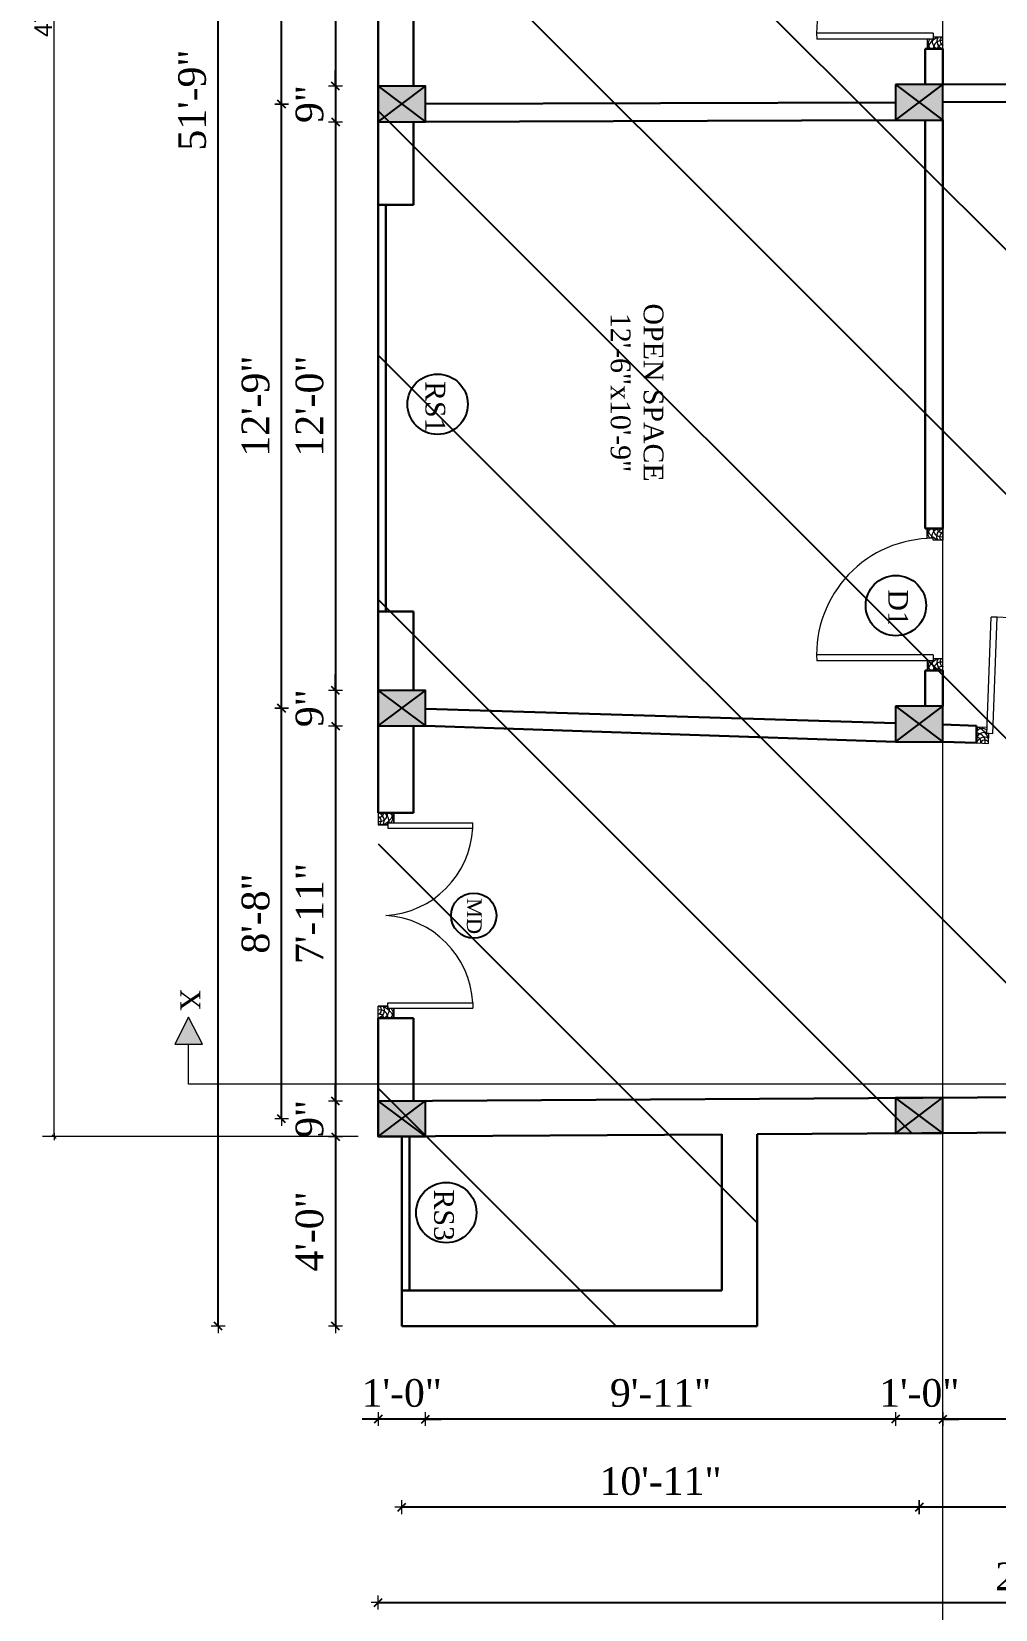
# Model space of a CAD drawing. Header units: inches. Extents: x 4069 to 291496, y -47643 to 12535.
# Drawn here: x 147445 to 147689, y -23367.1 to -22967.5 of the extents above; entities that cross this region are included whole.
import ezdxf

# ---------------------------------------------------------------- set-up
doc = ezdxf.new("R2010")
doc.units = ezdxf.units.IN
doc.header["$LTSCALE"] = 5
doc.header["$MEASUREMENT"] = 0
for name, color, linetype, lineweight in [('A-WALL', 7, 'Continuous', 9), ('Dimension', 7, 'Continuous', 18), ('DOOR', 62, 'Continuous', 0)]:
    doc.layers.add(name, color=color, linetype=linetype, lineweight=lineweight)
doc.layers.add('dim line', color=7, linetype='Continuous', lineweight=15, true_color=0xfab2b2)
doc.layers.add('TEXT', color=6, linetype='Continuous')
doc.layers.add('WALL', color=7, linetype='Continuous')
doc.styles.add('ordinary', font='times.ttf')
doc.styles.get("Standard").update_dxf_attribs({"font": 'arial.ttf'})
doc.dimstyles.new('Copy of 96', dxfattribs={"dimtxt": 7, "dimasz": 4, "dimexe": 0.5, "dimexo": 0.5, "dimgap": 3, "dimtad": 1, "dimdec": 1, "dimzin": 11, "dimdsep": 46, "dimlunit": 4, "dimtxsty": 'ordinary', "dimblk": 'OBLIQUE', "dimcen": 0.09, "dimse1": 1, "dimse2": 1, "dimclrt": 6, "dimazin": 0, "dimtfac": 1, "dimtdec": 1, "dimtix": 1, "dimtmove": 2, "dimatfit": 3, "dimldrblk": 'leader', "dimfxl": 0.5, "dimfxlon": 1, "dimtolj": 1, "dimtzin": 0, "dimarcsym": 0})
doc.dimstyles.new('Standard$0', dxfattribs={"dimtxt": 6, "dimasz": 4, "dimexe": 3, "dimexo": 6, "dimgap": 3, "dimtad": 1, "dimdec": 1, "dimzin": 0, "dimdsep": 46, "dimlunit": 4, "dimtxsty": 'Standard', "dimcen": 0.09, "dimclrd": 6, "dimclre": 6, "dimclrt": 7, "dimadec": 0, "dimazin": 0, "dimtfac": 1, "dimtdec": 1, "dimtix": 1, "dimtofl": 0, "dimtmove": 1, "dimatfit": 3, "dimfxl": 1, "dimtolj": 1, "dimtzin": 0, "dimlwd": 18, "dimlwe": 18, "dimarcsym": 0})

# ---------------------------------------------------------------- blocks, each defined once
blk = doc.blocks.new('C1a')
at = {"color": 1, "ltscale": 5}
for p, q in [((18657.75, 4625.76), (18648.75, 4625.76)), ((18648.75, 4625.76), (18648.82, 4613.76)), ((18657.82, 4613.76), (18657.75, 4625.76)), ((18648.82, 4613.76), (18657.82, 4613.76))]:
    blk.add_line(p, q, dxfattribs=at)
blk = doc.blocks.new('A$C27B36B59')
at = {"layer": 'DOOR'}
for p, q in [((0, 4), (0, 0)), ((2.5, 4), (0, 4)), ((2.5, 2.5), (2.5, 4)), ((0, 0), (3, 0)), ((3, 2.5), (2.5, 2.5)), ((3, 0), (3, 2.5))]:
    blk.add_line(p, q, dxfattribs=at)
for centre, radius, start, end in [((-1.4, -0.54), 4.75, 22.1411, 72.838), ((1.34, 2.09), 1.64, 45.138, 144.8948), ((2.21, 0.3), 2.49, 83.3149, 152.658), ((0.13, 0.37), 2.05, 349.4875, 93.6805), ((1.96, -0.47), 2.01, 58.7447, 166.495), ((-0.06, 0.32), 1.13, 343.542, 86.947), ((2.08, -0.4), 1.17, 38.2816, 160.1519)]:
    blk.add_arc(centre, radius, start, end, dxfattribs=at)
blk = doc.blocks.new('D2')
at = {"layer": 'DOOR'}
for p, q in [((74473.95, 24047.59), (74473.95, 24018.09)), ((74473.95, 24047.59), (74475.45, 24047.59)), ((74475.45, 24047.59), (74475.45, 24018.13))]:
    blk.add_line(p, q, dxfattribs=at)
blk.add_arc((74473.95, 24047.59), 29.5, 180, 272.9146, dxfattribs=at)
at = {"layer": 'DOOR', "xscale": -1, "rotation": 180}
blk.add_blockref('A$C27B36B59', (74441.95, 24050.09), dxfattribs=at)
at = {"layer": 'DOOR', "rotation": 180}
blk.add_blockref('A$C27B36B59', (74477.95, 24050.09), dxfattribs=at)
blk = doc.blocks.new('x-x')
at = {"ltscale": 5}
for points in [[(11364.03, -701.52), (11364.03, -694.51), (11357.15, -698.09)], [(11364.03, -1135.52), (11364.03, -1128.51), (11357.15, -1132.09)]]:
    blk.add_hatch(color=256, dxfattribs=at).paths.add_polyline_path(points)
for p, q in [((11364.03, -694.51), (11357.15, -698.09)), ((11364.03, -701.52), (11364.03, -694.51)), ((11357.15, -698.09), (11364.03, -701.52)), ((11374.13, -698.09), (11364.03, -698.09)), ((11374.13, -698.09), (11374.13, -1132.09)), ((11364.03, -1128.51), (11357.15, -1132.09)), ((11364.03, -1135.52), (11364.03, -1128.51)), ((11357.15, -1132.09), (11364.03, -1135.52)), ((11374.13, -1132.09), (11364.03, -1132.09))]:
    blk.add_line(p, q, dxfattribs=at)
at = {"layer": 'A-WALL', "color": 1, "ltscale": 5}
blk.add_line((11374.13, -1120.09), (11374.13, -1132.09), dxfattribs=at)
at = {"layer": 'TEXT', "style": 'ordinary'}
for p in [(11350.08, -700.97), (11350.08, -1134.1)]:
    blk.add_text('X', height=5, dxfattribs=at).set_placement(p)
blk = doc.blocks.new('oblique')
at = {"color": 0, "lineweight": -2}
blk.add_line((0.25, 0.25), (-0.25, -0.25), dxfattribs=at)
at = {"layer": 'dim line', "lineweight": 9}
for p, q in [((-0.4375, 0), (0.4375, 0)), ((0, 0.4375), (0, -0.4375))]:
    blk.add_line(p, q, dxfattribs=at)
blk = doc.blocks.new('*D4875')
at = {"layer": 'A-WALL', "color": 0, "lineweight": -2, "ltscale": 50, "transparency": 16777216}
blk.add_line((147508.32, -23242.9), (147508.32, -23138.9), dxfattribs=at)
at = {"layer": 'Defpoints', "color": 0, "ltscale": 50, "transparency": 16777216}
for p in [(147508.32, -23138.9), (147532.74, -23138.9), (147532.74, -23242.9)]:
    blk.add_point(p, dxfattribs=at)
at = {"layer": 'A-WALL', "color": 0, "lineweight": -2, "ltscale": 50, "transparency": 16777216, "xscale": 4, "yscale": 4, "zscale": 4}
for p, rotation in [((147508.32, -23138.9), 90), ((147508.32, -23242.9), 270)]:
    blk.add_blockref('oblique', p, dxfattribs=dict(at, rotation=rotation))
at = {"layer": 'A-WALL', "color": 6, "ltscale": 50, "transparency": 16777216, "insert": (147501.76, -23190.9), "char_height": 7, "attachment_point": 5, "rotation": 90, "style": 'ordinary'}
blk.add_mtext('\\A1;8\'-8"', dxfattribs=at)
blk = doc.blocks.new('_OBLIQUE')
at = {"color": 0, "linetype": 'ByBlock'}
blk.add_line((-0.5, -0.5), (0.5, 0.5), dxfattribs=at)
blk = doc.blocks.new('leader')
at = {"layer": 'Dimension'}
for p, q in [((0, -4.328), (0, 4.328)), ((-4.424, 0), (4.424, 0))]:
    blk.add_line(p, q, dxfattribs=at)
blk = doc.blocks.new('*D4876')
at = {"layer": 'A-WALL', "color": 0, "lineweight": -2, "ltscale": 50, "transparency": 16777216}
blk.add_line((147508.32, -23138.9), (147508.32, -22985.9), dxfattribs=at)
at = {"layer": 'Defpoints', "color": 0, "ltscale": 50, "transparency": 16777216}
for p in [(147508.32, -22985.9), (147532.74, -22985.9), (147532.74, -23138.9)]:
    blk.add_point(p, dxfattribs=at)
at = {"layer": 'A-WALL', "color": 0, "lineweight": -2, "ltscale": 50, "transparency": 16777216, "xscale": 4, "yscale": 4, "zscale": 4}
for p, rotation in [((147508.32, -22985.9), 90), ((147508.32, -23138.9), 270)]:
    blk.add_blockref('oblique', p, dxfattribs=dict(at, rotation=rotation))
at = {"layer": 'A-WALL', "color": 6, "ltscale": 50, "transparency": 16777216, "insert": (147501.75, -23062.4), "char_height": 7, "attachment_point": 5, "rotation": 90, "style": 'ordinary'}
blk.add_mtext('\\A1;12\'-9"', dxfattribs=at)
blk = doc.blocks.new('*D4877')
at = {"layer": 'A-WALL', "color": 0, "lineweight": -2, "ltscale": 50, "transparency": 16777216}
blk.add_line((147508.32, -22985.9), (147508.32, -22835.9), dxfattribs=at)
at = {"layer": 'Defpoints', "color": 0, "ltscale": 50, "transparency": 16777216}
for p in [(147508.32, -22835.9), (147532.74, -22835.9), (147532.74, -22985.9)]:
    blk.add_point(p, dxfattribs=at)
at = {"layer": 'A-WALL', "color": 0, "lineweight": -2, "ltscale": 50, "transparency": 16777216, "xscale": 4, "yscale": 4, "zscale": 4}
for p, rotation in [((147508.32, -22835.9), 90), ((147508.32, -22985.9), 270)]:
    blk.add_blockref('oblique', p, dxfattribs=dict(at, rotation=rotation))
at = {"layer": 'A-WALL', "color": 6, "ltscale": 50, "transparency": 16777216, "insert": (147501.76, -22910.9), "char_height": 7, "attachment_point": 5, "rotation": 90, "style": 'ordinary'}
blk.add_mtext('\\A1;12\'-6"', dxfattribs=at)
blk = doc.blocks.new('*D4863')
at = {"layer": 'A-WALL', "color": 0, "lineweight": -2, "ltscale": 50, "transparency": 16777216}
blk.add_line((147492.27, -23295.4), (147492.27, -22674.4), dxfattribs=at)
at = {"layer": 'Defpoints', "color": 0, "ltscale": 50, "transparency": 16777216}
for p in [(147492.27, -22674.4), (147535.92, -22674.4), (147541.92, -23295.4)]:
    blk.add_point(p, dxfattribs=at)
at = {"layer": 'A-WALL', "color": 0, "lineweight": -2, "ltscale": 50, "transparency": 16777216, "xscale": 4, "yscale": 4, "zscale": 4}
for p, rotation in [((147492.27, -22674.4), 90), ((147492.27, -23295.4), 270)]:
    blk.add_blockref('oblique', p, dxfattribs=dict(at, rotation=rotation))
at = {"layer": 'A-WALL', "color": 6, "ltscale": 50, "transparency": 16777216, "insert": (147485.7, -22984.9), "char_height": 7, "attachment_point": 5, "rotation": 90, "style": 'ordinary'}
blk.add_mtext('\\A1;51\'-9"', dxfattribs=at)
blk = doc.blocks.new('*D4869')
at = {"layer": 'A-WALL', "color": 0, "lineweight": -2, "ltscale": 50, "transparency": 16777216}
blk.add_line((147521.98, -22840.4), (147521.98, -22981.4), dxfattribs=at)
at = {"layer": 'Defpoints', "color": 0, "ltscale": 50, "transparency": 16777216}
for p in [(147532.74, -22840.4), (147521.98, -22981.4), (147532.74, -22981.4)]:
    blk.add_point(p, dxfattribs=at)
at = {"layer": 'A-WALL', "color": 0, "lineweight": -2, "ltscale": 50, "transparency": 16777216, "xscale": 4, "yscale": 4, "zscale": 4}
for p, rotation in [((147521.98, -22840.4), 90), ((147521.98, -22981.4), 270)]:
    blk.add_blockref('oblique', p, dxfattribs=dict(at, rotation=rotation))
at = {"layer": 'A-WALL', "color": 6, "ltscale": 50, "transparency": 16777216, "insert": (147515.41, -22910.9), "char_height": 7, "attachment_point": 5, "rotation": 90, "style": 'ordinary'}
blk.add_mtext('\\A1;11\'-9"', dxfattribs=at)
blk = doc.blocks.new('*D4870')
at = {"layer": 'A-WALL', "color": 0, "lineweight": -2, "ltscale": 50, "transparency": 16777216}
for p, q in [((147521.98, -22981.4), (147521.98, -22977.4)), ((147521.98, -22981.4), (147521.98, -22990.4)), ((147521.98, -22990.4), (147521.98, -22994.4))]:
    blk.add_line(p, q, dxfattribs=at)
at = {"layer": 'Defpoints', "color": 0, "ltscale": 50, "transparency": 16777216}
for p in [(147532.74, -22981.4), (147521.98, -22990.4), (147532.74, -22990.4)]:
    blk.add_point(p, dxfattribs=at)
at = {"layer": 'A-WALL', "color": 0, "lineweight": -2, "ltscale": 50, "transparency": 16777216, "xscale": 4, "yscale": 4, "zscale": 4}
for p, rotation in [((147521.98, -22981.4), 270), ((147521.98, -22990.4), 90)]:
    blk.add_blockref('oblique', p, dxfattribs=dict(at, rotation=rotation))
at = {"layer": 'A-WALL', "color": 6, "ltscale": 50, "transparency": 16777216, "insert": (147515.41, -22985.9), "char_height": 7, "attachment_point": 5, "rotation": 90, "style": 'ordinary'}
blk.add_mtext('\\A1;9"', dxfattribs=at)
blk = doc.blocks.new('*D4871')
at = {"layer": 'A-WALL', "color": 0, "lineweight": -2, "ltscale": 50, "transparency": 16777216}
blk.add_line((147521.98, -22990.4), (147521.98, -23134.4), dxfattribs=at)
at = {"layer": 'Defpoints', "color": 0, "ltscale": 50, "transparency": 16777216}
for p in [(147532.74, -22990.4), (147521.98, -23134.4), (147532.74, -23134.4)]:
    blk.add_point(p, dxfattribs=at)
at = {"layer": 'A-WALL', "color": 0, "lineweight": -2, "ltscale": 50, "transparency": 16777216, "xscale": 4, "yscale": 4, "zscale": 4}
for p, rotation in [((147521.98, -22990.4), 90), ((147521.98, -23134.4), 270)]:
    blk.add_blockref('oblique', p, dxfattribs=dict(at, rotation=rotation))
at = {"layer": 'A-WALL', "color": 6, "ltscale": 50, "transparency": 16777216, "insert": (147515.42, -23062.4), "char_height": 7, "attachment_point": 5, "rotation": 90, "style": 'ordinary'}
blk.add_mtext('\\A1;12\'-0"', dxfattribs=at)
blk = doc.blocks.new('*D4872')
at = {"layer": 'A-WALL', "color": 0, "lineweight": -2, "ltscale": 50, "transparency": 16777216}
for p, q in [((147521.98, -23134.4), (147521.98, -23130.4)), ((147521.98, -23134.4), (147521.98, -23143.4)), ((147521.98, -23143.4), (147521.98, -23147.4))]:
    blk.add_line(p, q, dxfattribs=at)
at = {"layer": 'Defpoints', "color": 0, "ltscale": 50, "transparency": 16777216}
for p in [(147532.74, -23134.4), (147521.98, -23143.4), (147532.74, -23143.4)]:
    blk.add_point(p, dxfattribs=at)
at = {"layer": 'A-WALL', "color": 0, "lineweight": -2, "ltscale": 50, "transparency": 16777216, "xscale": 4, "yscale": 4, "zscale": 4}
for p, rotation in [((147521.98, -23134.4), 270), ((147521.98, -23143.4), 90)]:
    blk.add_blockref('oblique', p, dxfattribs=dict(at, rotation=rotation))
at = {"layer": 'A-WALL', "color": 6, "ltscale": 50, "transparency": 16777216, "insert": (147515.41, -23138.9), "char_height": 7, "attachment_point": 5, "rotation": 90, "style": 'ordinary'}
blk.add_mtext('\\A1;9"', dxfattribs=at)
blk = doc.blocks.new('*D4873')
at = {"layer": 'A-WALL', "color": 0, "lineweight": -2, "ltscale": 50, "transparency": 16777216}
blk.add_line((147521.98, -23143.4), (147521.98, -23238.4), dxfattribs=at)
at = {"layer": 'Defpoints', "color": 0, "ltscale": 50, "transparency": 16777216}
for p in [(147532.74, -23143.4), (147521.98, -23238.4), (147532.74, -23238.4)]:
    blk.add_point(p, dxfattribs=at)
at = {"layer": 'A-WALL', "color": 0, "lineweight": -2, "ltscale": 50, "transparency": 16777216, "xscale": 4, "yscale": 4, "zscale": 4}
for p, rotation in [((147521.98, -23143.4), 90), ((147521.98, -23238.4), 270)]:
    blk.add_blockref('oblique', p, dxfattribs=dict(at, rotation=rotation))
at = {"layer": 'A-WALL', "color": 6, "ltscale": 50, "transparency": 16777216, "insert": (147515.41, -23190.9), "char_height": 7, "attachment_point": 5, "rotation": 90, "style": 'ordinary'}
blk.add_mtext('\\A1;7\'-11"', dxfattribs=at)
blk = doc.blocks.new('*D4896')
at = {"layer": 'A-WALL', "color": 0, "lineweight": -2, "ltscale": 50, "transparency": 16777216}
for p, q in [((147521.98, -23238.4), (147521.98, -23234.4)), ((147521.98, -23238.4), (147521.98, -23247.4)), ((147521.98, -23247.4), (147521.98, -23251.4))]:
    blk.add_line(p, q, dxfattribs=at)
at = {"layer": 'Defpoints', "color": 0, "ltscale": 50, "transparency": 16777216}
for p in [(147532.74, -23238.4), (147521.98, -23247.4), (147532.74, -23247.4)]:
    blk.add_point(p, dxfattribs=at)
at = {"layer": 'A-WALL', "color": 0, "lineweight": -2, "ltscale": 50, "transparency": 16777216, "xscale": 4, "yscale": 4, "zscale": 4}
for p, rotation in [((147521.98, -23238.4), 270), ((147521.98, -23247.4), 90)]:
    blk.add_blockref('oblique', p, dxfattribs=dict(at, rotation=rotation))
at = {"layer": 'A-WALL', "color": 6, "ltscale": 50, "transparency": 16777216, "insert": (147515.41, -23242.9), "char_height": 7, "attachment_point": 5, "rotation": 90, "style": 'ordinary'}
blk.add_mtext('\\A1;9"', dxfattribs=at)
blk = doc.blocks.new('*D4897')
at = {"layer": 'A-WALL', "color": 0, "lineweight": -2, "ltscale": 50, "transparency": 16777216}
blk.add_line((147521.98, -23247.4), (147521.98, -23295.4), dxfattribs=at)
at = {"layer": 'Defpoints', "color": 0, "ltscale": 50, "transparency": 16777216}
for p in [(147532.74, -23247.4), (147521.98, -23295.4), (147538.74, -23295.4)]:
    blk.add_point(p, dxfattribs=at)
at = {"layer": 'A-WALL', "color": 0, "lineweight": -2, "ltscale": 50, "transparency": 16777216, "xscale": 4, "yscale": 4, "zscale": 4}
for p, rotation in [((147521.98, -23247.4), 90), ((147521.98, -23295.4), 270)]:
    blk.add_blockref('oblique', p, dxfattribs=dict(at, rotation=rotation))
at = {"layer": 'A-WALL', "color": 6, "ltscale": 50, "transparency": 16777216, "insert": (147515.42, -23271.4), "char_height": 7, "attachment_point": 5, "rotation": 90, "style": 'ordinary'}
blk.add_mtext('\\A1;4\'-0"', dxfattribs=at)
blk = doc.blocks.new('*D4901')
at = {"layer": 'A-WALL', "color": 0, "lineweight": -2, "ltscale": 50, "transparency": 16777216}
blk.add_line((147728.74, -23318.92), (147675.74, -23318.92), dxfattribs=at)
at = {"layer": 'Defpoints', "color": 0, "ltscale": 50, "transparency": 16777216}
for p in [(147675.74, -23246.52), (147728.74, -23246.19), (147675.74, -23318.92)]:
    blk.add_point(p, dxfattribs=at)
at = {"layer": 'A-WALL', "color": 0, "lineweight": -2, "ltscale": 50, "transparency": 16777216, "xscale": 4, "yscale": 4, "zscale": 4, "rotation": 180}
blk.add_blockref('oblique', (147675.74, -23318.92), dxfattribs=at)
at = {"layer": 'A-WALL', "color": 0, "lineweight": -2, "ltscale": 50, "transparency": 16777216, "xscale": 4, "yscale": 4, "zscale": 4}
blk.add_blockref('oblique', (147728.74, -23318.92), dxfattribs=at)
at = {"layer": 'A-WALL', "color": 6, "ltscale": 50, "transparency": 16777216, "insert": (147702.24, -23312.36), "char_height": 7, "attachment_point": 5, "style": 'ordinary'}
blk.add_mtext('\\A1;4\'-5"', dxfattribs=at)
blk = doc.blocks.new('*D4902')
at = {"layer": 'A-WALL', "color": 0, "lineweight": -2, "ltscale": 50, "transparency": 16777216}
for p, q in [((147663.74, -23318.92), (147659.74, -23318.92)), ((147675.74, -23318.92), (147663.74, -23318.92)), ((147675.74, -23318.92), (147679.74, -23318.92))]:
    blk.add_line(p, q, dxfattribs=at)
at = {"layer": 'Defpoints', "color": 0, "ltscale": 50, "transparency": 16777216}
for p in [(147663.74, -23246.59), (147675.74, -23246.52), (147663.74, -23318.92)]:
    blk.add_point(p, dxfattribs=at)
at = {"layer": 'A-WALL', "color": 0, "lineweight": -2, "ltscale": 50, "transparency": 16777216, "xscale": 4, "yscale": 4, "zscale": 4}
blk.add_blockref('oblique', (147663.74, -23318.92), dxfattribs=at)
at = {"layer": 'A-WALL', "color": 0, "lineweight": -2, "ltscale": 50, "transparency": 16777216, "xscale": 4, "yscale": 4, "zscale": 4, "rotation": 180}
blk.add_blockref('oblique', (147675.74, -23318.92), dxfattribs=at)
at = {"layer": 'A-WALL', "color": 6, "ltscale": 50, "transparency": 16777216, "insert": (147669.74, -23312.36), "char_height": 7, "attachment_point": 5, "style": 'ordinary'}
blk.add_mtext('\\A1;1\'-0"', dxfattribs=at)
blk = doc.blocks.new('*D4903')
at = {"layer": 'A-WALL', "color": 0, "lineweight": -2, "ltscale": 50, "transparency": 16777216}
blk.add_line((147663.74, -23318.92), (147544.74, -23318.92), dxfattribs=at)
at = {"layer": 'Defpoints', "color": 0, "ltscale": 50, "transparency": 16777216}
for p in [(147544.74, -23247.32), (147663.74, -23246.59), (147544.74, -23318.92)]:
    blk.add_point(p, dxfattribs=at)
at = {"layer": 'A-WALL', "color": 0, "lineweight": -2, "ltscale": 50, "transparency": 16777216, "xscale": 4, "yscale": 4, "zscale": 4, "rotation": 180}
blk.add_blockref('oblique', (147544.74, -23318.92), dxfattribs=at)
at = {"layer": 'A-WALL', "color": 0, "lineweight": -2, "ltscale": 50, "transparency": 16777216, "xscale": 4, "yscale": 4, "zscale": 4}
blk.add_blockref('oblique', (147663.74, -23318.92), dxfattribs=at)
at = {"layer": 'A-WALL', "color": 6, "ltscale": 50, "transparency": 16777216, "insert": (147604.24, -23312.35), "char_height": 7, "attachment_point": 5, "style": 'ordinary'}
blk.add_mtext('\\A1;9\'-11"', dxfattribs=at)
blk = doc.blocks.new('*D4904')
at = {"layer": 'A-WALL', "color": 0, "lineweight": -2, "ltscale": 50, "transparency": 16777216}
for p, q in [((147532.74, -23318.92), (147528.74, -23318.92)), ((147544.74, -23318.92), (147532.74, -23318.92)), ((147544.74, -23318.92), (147548.74, -23318.92))]:
    blk.add_line(p, q, dxfattribs=at)
at = {"layer": 'Defpoints', "color": 0, "ltscale": 50, "transparency": 16777216}
for p in [(147532.74, -23247.4), (147544.74, -23247.32), (147532.74, -23318.92)]:
    blk.add_point(p, dxfattribs=at)
at = {"layer": 'A-WALL', "color": 0, "lineweight": -2, "ltscale": 50, "transparency": 16777216, "xscale": 4, "yscale": 4, "zscale": 4}
blk.add_blockref('oblique', (147532.74, -23318.92), dxfattribs=at)
at = {"layer": 'A-WALL', "color": 0, "lineweight": -2, "ltscale": 50, "transparency": 16777216, "xscale": 4, "yscale": 4, "zscale": 4, "rotation": 180}
blk.add_blockref('oblique', (147544.74, -23318.92), dxfattribs=at)
at = {"layer": 'A-WALL', "color": 6, "ltscale": 50, "transparency": 16777216, "insert": (147538.74, -23312.36), "char_height": 7, "attachment_point": 5, "style": 'ordinary'}
blk.add_mtext('\\A1;1\'-0"', dxfattribs=at)
blk = doc.blocks.new('*D4906')
at = {"layer": 'A-WALL', "color": 0, "lineweight": -2, "ltscale": 50, "transparency": 16777216}
blk.add_line((147734.74, -23341.23), (147669.74, -23341.23), dxfattribs=at)
at = {"layer": 'Defpoints', "color": 0, "ltscale": 50, "transparency": 16777216}
for p in [(147669.74, -23246.55), (147734.74, -23246.15), (147669.74, -23341.23)]:
    blk.add_point(p, dxfattribs=at)
at = {"layer": 'A-WALL', "color": 0, "lineweight": -2, "ltscale": 50, "transparency": 16777216, "xscale": 4, "yscale": 4, "zscale": 4, "rotation": 180}
blk.add_blockref('oblique', (147669.74, -23341.23), dxfattribs=at)
at = {"layer": 'A-WALL', "color": 0, "lineweight": -2, "ltscale": 50, "transparency": 16777216, "xscale": 4, "yscale": 4, "zscale": 4}
blk.add_blockref('oblique', (147734.74, -23341.23), dxfattribs=at)
at = {"layer": 'A-WALL', "color": 6, "ltscale": 50, "transparency": 16777216, "insert": (147702.24, -23334.67), "char_height": 7, "attachment_point": 5, "style": 'ordinary'}
blk.add_mtext('\\A1;5\'-5"', dxfattribs=at)
blk = doc.blocks.new('*D4907')
at = {"layer": 'A-WALL', "color": 0, "lineweight": -2, "ltscale": 50, "transparency": 16777216}
blk.add_line((147669.74, -23341.23), (147538.74, -23341.23), dxfattribs=at)
at = {"layer": 'Defpoints', "color": 0, "ltscale": 50, "transparency": 16777216}
for p in [(147538.74, -23247.36), (147669.74, -23246.55), (147538.74, -23341.23)]:
    blk.add_point(p, dxfattribs=at)
at = {"layer": 'A-WALL', "color": 0, "lineweight": -2, "ltscale": 50, "transparency": 16777216, "xscale": 4, "yscale": 4, "zscale": 4, "rotation": 180}
blk.add_blockref('oblique', (147538.74, -23341.23), dxfattribs=at)
at = {"layer": 'A-WALL', "color": 0, "lineweight": -2, "ltscale": 50, "transparency": 16777216, "xscale": 4, "yscale": 4, "zscale": 4}
blk.add_blockref('oblique', (147669.74, -23341.23), dxfattribs=at)
at = {"layer": 'A-WALL', "color": 6, "ltscale": 50, "transparency": 16777216, "insert": (147604.24, -23334.67), "char_height": 7, "attachment_point": 5, "style": 'ordinary'}
blk.add_mtext('\\A1;10\'-11"', dxfattribs=at)
blk = doc.blocks.new('*D4908')
at = {"layer": 'A-WALL', "color": 0, "lineweight": -2, "ltscale": 50, "transparency": 16777216}
blk.add_line((147532.74, -23365.38), (147870.74, -23365.38), dxfattribs=at)
at = {"layer": 'Defpoints', "color": 0, "ltscale": 50, "transparency": 16777216}
for p in [(147532.74, -23247.4), (147870.74, -23245.32), (147870.74, -23365.38)]:
    blk.add_point(p, dxfattribs=at)
at = {"layer": 'A-WALL', "color": 0, "lineweight": -2, "ltscale": 50, "transparency": 16777216, "xscale": 4, "yscale": 4, "zscale": 4, "rotation": 180}
blk.add_blockref('oblique', (147532.74, -23365.38), dxfattribs=at)
at = {"layer": 'A-WALL', "color": 0, "lineweight": -2, "ltscale": 50, "transparency": 16777216, "xscale": 4, "yscale": 4, "zscale": 4}
blk.add_blockref('oblique', (147870.74, -23365.38), dxfattribs=at)
at = {"layer": 'A-WALL', "color": 6, "ltscale": 50, "transparency": 16777216, "insert": (147701.74, -23358.82), "char_height": 7, "attachment_point": 5, "style": 'ordinary'}
blk.add_mtext('\\A1;28\'-2"', dxfattribs=at)
blk = doc.blocks.new('*D4874')
at = {"layer": 'A-WALL', "color": 47, "lineweight": 0, "ltscale": 5, "transparency": 16777216}
for p, q in [((147527.74, -22674.4), (147447.79, -22674.4)), ((147527.74, -23247.4), (147447.79, -23247.4))]:
    blk.add_line(p, q, dxfattribs=at)
at = {"layer": 'A-WALL', "color": 33, "lineweight": 0, "ltscale": 5, "transparency": 16777216}
blk.add_line((147450.79, -23247.4), (147450.79, -22674.4), dxfattribs=at)
at = {"layer": 'Defpoints', "color": 0, "ltscale": 5, "transparency": 16777216}
for p in [(147450.79, -22674.4), (147532.74, -22674.4), (147532.74, -23247.4)]:
    blk.add_point(p, dxfattribs=at)
at = {"layer": 'A-WALL', "color": 33, "lineweight": 0, "ltscale": 5, "transparency": 16777216, "xscale": 2, "yscale": 2, "zscale": 2}
for p, rotation in [((147450.79, -22674.4), 90), ((147450.79, -23247.4), 270)]:
    blk.add_blockref('oblique', p, dxfattribs=dict(at, rotation=rotation))
at = {"layer": 'A-WALL', "color": 7, "ltscale": 5, "transparency": 16777216, "insert": (147447.99, -22960.9), "char_height": 4.5, "attachment_point": 5, "rotation": 90}
blk.add_mtext('\\A1;47\'-9"', dxfattribs=at)

msp = doc.modelspace()

# ---------------------------------------------------------------- hatches: boundary and pattern name
at = {"layer": 'WALL', "linetype": 'ByBlock', "ltscale": 5, "true_color": 0xf8991e}
h = msp.add_hatch(dxfattribs=at)
h.set_pattern_fill('ANSI31', color=30, scale=350, angle=-90)
h.set_pattern_definition([(315, (150117.79, -16230.094), (30.93592, 30.93592), [])])
h.paths.add_polyline_path([(147532.73736, -22674.39703), (147870.73736, -22866.31814), (147870.73736, -23245.31814), (147628.73736, -23246.80658), (147628.73736, -23295.39703), (147538.73736, -23295.39703), (147538.73736, -23247.39703), (147532.73736, -23247.39703)])
h = msp.add_hatch(color=30, dxfattribs=at)
h.dxf.hatch_style = 1
h.paths.add_polyline_path([(147538.73736, -22985.89694), (147532.73736, -22981.39694), (147532.73736, -22990.39694)])
h.paths.add_polyline_path([(147532.73736, -22990.39694), (147544.73736, -22990.39694), (147538.73736, -22985.89694)])
h.paths.add_polyline_path([(147538.73736, -22985.89694), (147544.73736, -22990.39694), (147544.73736, -22981.39694)])
h.paths.add_polyline_path([(147544.73736, -22981.39694), (147532.73736, -22981.39694), (147538.73736, -22985.89694)])
h = msp.add_hatch(color=30, dxfattribs=at)
h.dxf.hatch_style = 1
h.paths.add_polyline_path([(147669.73736, -22985.4634), (147663.73736, -22980.9634), (147663.73736, -22989.9634)])
h.paths.add_polyline_path([(147663.73736, -22989.9634), (147675.73736, -22989.9634), (147669.73736, -22985.4634)])
h.paths.add_polyline_path([(147669.73736, -22985.4634), (147675.73736, -22989.9634), (147675.73736, -22980.9634)])
h.paths.add_polyline_path([(147675.73736, -22980.9634), (147663.73736, -22980.9634), (147669.73736, -22985.4634)])
h = msp.add_hatch(color=30, dxfattribs=at)
h.dxf.hatch_style = 1
h.paths.add_polyline_path([(147538.73736, -23138.89694), (147532.73736, -23134.39694), (147532.73736, -23143.39694)])
h.paths.add_polyline_path([(147532.73736, -23143.39694), (147544.73736, -23143.39694), (147538.73736, -23138.89694)])
h.paths.add_polyline_path([(147538.73736, -23138.89694), (147544.73736, -23143.39694), (147544.73736, -23134.39694)])
h.paths.add_polyline_path([(147544.73736, -23134.39694), (147532.73736, -23134.39694), (147538.73736, -23138.89694)])
h = msp.add_hatch(color=30, dxfattribs=at)
h.dxf.hatch_style = 1
h.paths.add_polyline_path([(147669.73736, -23142.88365), (147663.73736, -23138.38365), (147663.73736, -23147.38365)])
h.paths.add_polyline_path([(147663.73736, -23147.38365), (147675.73736, -23147.38365), (147669.73736, -23142.88365)])
h.paths.add_polyline_path([(147669.73736, -23142.88365), (147675.73736, -23147.38365), (147675.73736, -23138.38365)])
h.paths.add_polyline_path([(147675.73736, -23138.38365), (147663.73736, -23138.38365), (147669.73736, -23142.88365)])
h = msp.add_hatch(color=30, dxfattribs=at)
h.dxf.hatch_style = 1
h.paths.add_polyline_path([(147532.73736, -23247.39703), (147538.73736, -23242.86004), (147532.73736, -23238.39686)])
h.paths.add_polyline_path([(147532.73736, -23247.39703), (147544.73736, -23247.32322), (147538.73736, -23242.86004)])
h.paths.add_polyline_path([(147544.73736, -23247.32322), (147544.73736, -23238.32305), (147538.73736, -23242.86004)])
h.paths.add_polyline_path([(147538.73736, -23242.86004), (147544.73736, -23238.32305), (147532.73736, -23238.39686)])
h = msp.add_hatch(color=30, dxfattribs=at)
h.dxf.hatch_style = 1
h.paths.add_polyline_path([(147663.73736, -23246.59131), (147669.73736, -23242.05432), (147663.73736, -23237.59114)])
h.paths.add_polyline_path([(147663.73736, -23246.59131), (147675.73736, -23246.5175), (147669.73736, -23242.05432)])
h.paths.add_polyline_path([(147675.73736, -23246.5175), (147675.73736, -23237.51733), (147669.73736, -23242.05432)])
h.paths.add_polyline_path([(147669.73736, -23242.05432), (147675.73736, -23237.51733), (147663.73736, -23237.59114)])

# ---------------------------------------------------------------- linework, layer by layer
at = {"color": 1, "ltscale": 5}
for p, q in [((147532.73736, -22981.39694), (147544.73736, -22990.39694)), ((147532.73736, -22990.39694), (147544.73736, -22981.39694)), ((147663.73736, -22980.9634), (147675.73736, -22989.9634)), ((147663.73736, -22989.9634), (147675.73736, -22980.9634)), ((147532.73736, -23134.39694), (147544.73736, -23143.39694)), ((147532.73736, -23143.39694), (147544.73736, -23134.39694)), ((147663.73736, -23138.38365), (147675.73736, -23147.38365)), ((147663.73736, -23147.38365), (147675.73736, -23138.38365)), ((147532.73736, -23247.39703), (147544.73736, -23238.32305)), ((147532.73736, -23238.39686), (147544.73736, -23247.32322)), ((147663.73736, -23246.59131), (147675.73736, -23237.51733)), ((147675.73736, -23246.5175), (147663.73736, -23237.59114))]:
    msp.add_line(p, q, dxfattribs=at)
at = {"layer": 'A-WALL', "lineweight": 30}
for p, q in [((147532.73736, -22960.39703), (147532.73736, -23011.39703)), ((147541.73736, -22960.39703), (147541.73736, -22981.39694)), ((147671.23736, -22980.9634), (147671.23736, -22971.9634)), ((147675.73736, -22971.9634), (147671.23736, -22971.9634)), ((147675.73736, -22980.9634), (147675.73736, -22971.9634)), ((147675.73736, -22980.9634), (147728.73736, -22980.74829)), ((147544.73736, -22985.87709), (147663.73736, -22985.48326)), ((147675.75562, -22985.46337), (147728.75562, -22985.24825)), ((147541.73736, -22990.39694), (147541.73736, -23011.39703)), ((147544.73736, -22990.39692), (147663.73736, -22989.9634)), ((147671.23736, -22989.94357), (147671.23736, -23093.38365)), ((147675.73736, -22989.94357), (147675.73736, -23093.38365)), ((147532.73736, -23011.39703), (147541.73736, -23011.39703)), ((147532.73736, -23011.39703), (147532.73736, -23114.39703)), ((147534.73736, -23011.39703), (147534.73736, -23114.39703)), ((147675.73736, -23093.38365), (147671.23736, -23093.38365)), ((147532.73736, -23114.39703), (147532.73736, -23165.39703)), ((147532.73736, -23114.39703), (147541.73736, -23114.39703)), ((147541.73736, -23114.39703), (147541.73736, -23134.39694)), ((147671.23736, -23129.38365), (147671.23736, -23138.38365)), ((147675.73736, -23129.38365), (147671.23736, -23129.38365)), ((147675.73736, -23129.38365), (147675.73736, -23138.38365)), ((147663.73736, -23142.70105), (147544.73736, -23139.07954)), ((147541.73736, -23143.39694), (147541.73736, -23165.39703)), ((147663.73736, -23147.38365), (147544.73736, -23143.39694)), ((147684.23736, -23143.32493), (147675.73736, -23143.06625)), ((147684.23736, -23143.32493), (147684.23736, -23147.7009)), ((147684.23736, -23147.7009), (147675.73736, -23147.38365)), ((147532.73736, -23165.39703), (147541.73736, -23165.39703)), ((147532.73736, -23217.39703), (147532.73736, -23247.39703)), ((147532.73736, -23217.39703), (147541.73736, -23217.39703)), ((147541.73736, -23217.39703), (147541.68166, -23238.34185)), ((147532.73736, -23238.39686), (147870.73736, -23236.31797)), ((147532.73736, -23247.39703), (147619.73736, -23246.86193)), ((147538.73736, -23247.39703), (147538.73736, -23295.39703)), ((147540.73736, -23247.39703), (147540.73736, -23286.39703)), ((147619.73736, -23286.39703), (147619.73736, -23246.80658)), ((147628.73736, -23246.80658), (147870.73736, -23245.31814)), ((147628.73736, -23295.39703), (147628.73736, -23246.80658)), ((147538.73736, -23286.39703), (147619.73736, -23286.39703)), ((147538.73736, -23295.39703), (147628.73736, -23295.39703))]:
    msp.add_line(p, q, dxfattribs=at)
at = {"layer": 'A-WALL', "ltscale": 5}
msp.add_xline((147675.73736, -23144.70433), (0, 1), dxfattribs=at)
at = {"layer": 'DOOR', "ltscale": 0.5}
for p, q in [((147532.73736, -23165.39703), (147532.73736, -23168.39703)), ((147535.23736, -23167.89703), (147556.68892, -23167.89703)), ((147535.23736, -23167.89703), (147535.23736, -23169.29703)), ((147536.73736, -23165.39703), (147536.73736, -23167.79703)), ((147556.68892, -23169.29703), (147556.68892, -23167.89703)), ((147535.13736, -23168.39703), (147532.73736, -23168.39703)), ((147535.23736, -23169.29703), (147556.68892, -23169.29703)), ((147535.13736, -23214.39703), (147532.73736, -23214.39703)), ((147535.23736, -23213.49703), (147556.68892, -23213.49703)), ((147535.23736, -23214.89703), (147535.23736, -23213.49703)), ((147535.23736, -23214.89703), (147556.68892, -23214.89703)), ((147536.73736, -23217.39703), (147536.73736, -23214.99703)), ((147556.68892, -23213.49703), (147556.68892, -23214.89703))]:
    msp.add_line(p, q, dxfattribs=at)
for centre, start, end in [((147533.34286, -23168.05983), 273.4196087, 356.9665117), ((147533.34286, -23214.73423), 3.0334883, 86.5803913)]:
    msp.add_arc(centre, 23.37883, start, end, dxfattribs=at)
at = {"layer": 'TEXT'}
for centre, radius in [((147547.81224, -23061.92749), 7.64038), ((147663.81775, -23112.91004), 7.64038), ((147556.95033, -23191.43049), 5.73028), ((147550.00374, -23266.6427), 7.64038)]:
    msp.add_circle(centre, radius, dxfattribs=at)
at = {"layer": 'WALL', "color": 2, "linetype": 'ByBlock', "ltscale": 5}
for points in [[(147532.73736, -22981.39694), (147532.73736, -22990.39694), (147544.73736, -22990.39694), (147544.73736, -22981.39694)], [(147663.73736, -22980.9634), (147663.73736, -22989.9634), (147675.73736, -22989.9634), (147675.73736, -22980.9634)], [(147532.73736, -23134.39694), (147532.73736, -23143.39694), (147544.73736, -23143.39694), (147544.73736, -23134.39694)], [(147663.73736, -23138.38365), (147663.73736, -23147.38365), (147675.73736, -23147.38365), (147675.73736, -23138.38365)], [(147544.73736, -23238.32305), (147532.73736, -23238.39686), (147532.73736, -23247.39703), (147544.73736, -23247.32322)], [(147675.73736, -23237.51733), (147663.73736, -23237.59114), (147663.73736, -23246.59131), (147675.73736, -23246.5175)]]:
    msp.add_lwpolyline(points, close=True, dxfattribs=at)

# ---------------------------------------------------------------- block references
at = {"layer": 'A-WALL', "color": 1, "rotation": 270}
msp.add_blockref('x-x', (148616.82832, -11859.98041), dxfattribs=at)
at = {"layer": 'DOOR', "rotation": 270}
msp.add_blockref('A$C27B36B59', (147532.73736, -23165.39703), dxfattribs=at)
at = {"layer": 'DOOR', "xscale": -1, "rotation": 270}
msp.add_blockref('A$C27B36B59', (147532.73736, -23217.39703), dxfattribs=at)
at = {"layer": 'WALL', "color": 2, "linetype": 'ByBlock'}
for p, rotation in [((123625.64944, 51505.98782), 270), ((123625.64944, 51348.56758), 270), ((223007.37864, -1892.19969), 177.8625062016944)]:
    msp.add_blockref('D2', p, dxfattribs=dict(at, rotation=rotation))
at = {"layer": 'WALL', "color": 2, "linetype": 'ByBlock', "ltscale": 5, "rotation": 270}
for p in [(142918.97818, -4589.57781), (143049.97818, -4588.77209)]:
    msp.add_blockref('C1a', p, dxfattribs=at)

# ---------------------------------------------------------------- texts
at = {"layer": 'TEXT', "style": 'ordinary'}
for s, height, rotation, p in [('RS1', 5, 270.0003881, (147544.74812, -23056.08391)), ('D1', 5, 270.0003881, (147661.89262, -23108.81207)), ('MD', 3.75, 269.9996119, (147555.21572, -23186.98165)), ('RS3', 5, 270.0003881, (147546.93962, -23260.79912))]:
    msp.add_text(s, height=height, rotation=rotation, dxfattribs=at).set_placement(p)
at = {"layer": 'TEXT', "insert": (147591.56919, -23058.97086), "char_height": 5, "attachment_point": 8, "rotation": 269.9996119, "style": 'ordinary'}
msp.add_mtext_dynamic_manual_height_columns('OPEN SPACE\\P12\'-6"x10\'-9"', width=101.5687276, gutter_width=1720.71691, heights=[0], dxfattribs=at)

# ---------------------------------------------------------------- dimensions: what is measured, and where the dimension line sits
at = {"layer": 'A-WALL', "ltscale": 5}
dim = msp.add_linear_dim(base=(147450.78671, -22674.39703), p1=(147532.73736, -23247.39703), p2=(147532.73736, -22674.39703), angle=270, dimstyle='Standard$0', override={"dimtxt": 4.5, "dimasz": 2, "dimexo": 5, "dimgap": 0.5, "dimdec": 0, "dimzin": 12, "dimpost": '\\X', "dimblk": 'oblique', "dimcen": 3, "dimclrd": 33, "dimclre": 47, "dimtfac": 0.5, "dimtdec": 0, "dimfxl": 3, "dimlwd": 0, "dimlwe": 0}, dxfattribs=at)
dim.commit()
dim.dimension.update_dxf_attribs({"geometry": '*D4874', "text_midpoint": (147447.98913, -22960.89703)})
at = {"layer": 'A-WALL', "ltscale": 50}
for base, p1, p2, picture, middle in [((147492.27408, -22674.39703), (147541.91688, -23295.39703), (147535.91688, -22674.39703), '*D4863', (147485.70343, -22984.89703)), ((147508.32403, -22835.89694), (147532.73736, -22985.89694), (147532.73736, -22835.89694), '*D4877', (147501.76347, -22910.89694)), ((147521.97837, -22981.39694), (147532.73736, -22840.39694), (147532.73736, -22981.39694), '*D4869', (147515.40772, -22910.89694)), ((147521.97837, -22990.39694), (147532.73736, -22981.39694), (147532.73736, -22990.39694), '*D4870', (147515.40772, -22985.89694)), ((147508.32403, -22985.89694), (147532.73736, -23138.89694), (147532.73736, -22985.89694), '*D4876', (147501.75337, -23062.39694)), ((147521.97837, -23134.39694), (147532.73736, -22990.39694), (147532.73736, -23134.39694), '*D4871', (147515.41781, -23062.39694)), ((147521.97837, -23143.39694), (147532.73736, -23134.39694), (147532.73736, -23143.39694), '*D4872', (147515.40772, -23138.89694)), ((147521.97837, -23238.39686), (147532.73736, -23143.39694), (147532.73736, -23238.39686), '*D4873', (147515.40772, -23190.8969)), ((147521.97837, -23247.39703), (147532.73736, -23238.39686), (147532.73736, -23247.39703), '*D4896', (147515.40772, -23242.89694)), ((147521.97837, -23295.39703), (147532.73736, -23247.39703), (147538.73736, -23295.39703), '*D4897', (147515.41781, -23271.39703))]:
    dim = msp.add_linear_dim(base=base, p1=p1, p2=p2, angle=270, dimstyle='Copy of 96', override={"dimdec": 0, "dimblk": 'oblique', "dimtdec": 0, "dimarcsym": 1}, dxfattribs=at)
    dim.commit()
    dim.dimension.update_dxf_attribs({"geometry": picture, "text_midpoint": middle})
dim = msp.add_aligned_dim(p1=(147532.73736, -23242.89694), p2=(147532.73736, -23138.89694), distance=24.41333, dimstyle='Copy of 96', override={"dimdec": 0, "dimblk": 'oblique', "dimtdec": 0, "dimarcsym": 1}, dxfattribs=at)
dim.commit()
dim.dimension.update_dxf_attribs({"geometry": '*D4875', "text_midpoint": (147501.76347, -23190.89694)})
for base, p1, p2, picture, middle in [((147532.73736, -23318.92199), (147544.73736, -23247.32322), (147532.73736, -23247.39703), '*D4904', (147538.73736, -23312.36143)), ((147870.73736, -23365.38214), (147532.73736, -23247.39703), (147870.73736, -23245.31814), '*D4908', (147701.73736, -23358.82157)), ((147538.73736, -23341.22679), (147669.73736, -23246.5544), (147538.73736, -23247.36013), '*D4907', (147604.23736, -23334.66623)), ((147544.73736, -23318.92199), (147663.73736, -23246.59131), (147544.73736, -23247.32322), '*D4903', (147604.23736, -23312.35133)), ((147663.73736, -23318.92199), (147675.73736, -23246.5175), (147663.73736, -23246.59131), '*D4902', (147669.73736, -23312.36143)), ((147669.73736, -23341.22679), (147734.73736, -23246.15462), (147669.73736, -23246.5544), '*D4906', (147702.23736, -23334.66623)), ((147675.73736, -23318.92199), (147728.73736, -23246.19152), (147675.73736, -23246.5175), '*D4901', (147702.23736, -23312.36143))]:
    dim = msp.add_linear_dim(base=base, p1=p1, p2=p2, dimstyle='Copy of 96', override={"dimdec": 0, "dimblk": 'oblique', "dimtdec": 0, "dimarcsym": 1}, dxfattribs=at)
    dim.commit()
    dim.dimension.update_dxf_attribs({"geometry": picture, "text_midpoint": middle})

doc.saveas('drawing.dxf')
